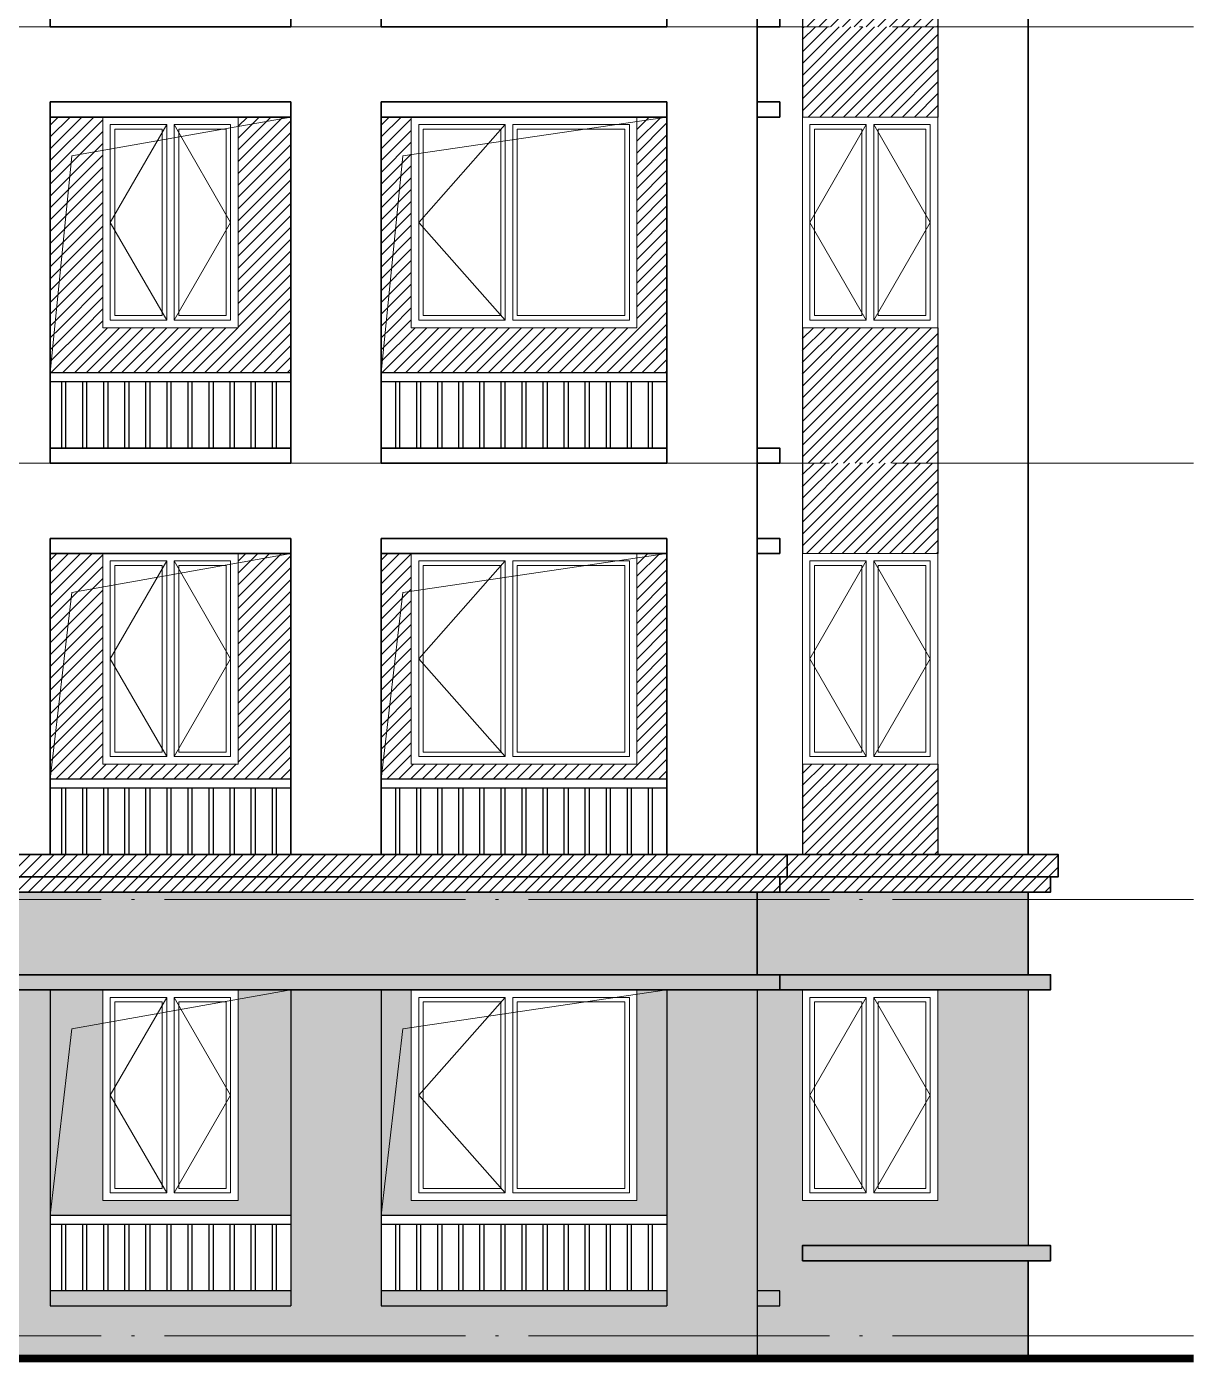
# Model space of a CAD drawing. Extents: x -518115 to 790560, y -210384 to 1628073.
# Drawn here: x 464061 to 471842, y 46065 to 54940 of the extents above; entities that cross this region are included whole.
import ezdxf

# ---------------------------------------------------------------- set-up
doc = ezdxf.new("R2010")
doc.units = 0
doc.header["$LTSCALE"] = 1000
doc.header["$MEASUREMENT"] = 0
doc.linetypes.add('DOTE', pattern=[2.42, 2, -0.2, 0.02, -0.2])
for name, color, linetype in [('3-剖面填充（细）', 250, 'Continuous'), ('5-平立面看线1', 45, 'Continuous'), ('Stair-栏杆', 142, 'Continuous'), ('看线', 251, 'Continuous')]:
    doc.layers.add(name, color=color, linetype=linetype)
for name, color, linetype, lineweight in [('DOTE', 19, 'DOTE', 9), ('WINDOW', 144, 'Continuous', 15), ('立面-中轮廓线', 213, 'Continuous', 35), ('立面-普通轮廓', 7, 'Continuous', 18), ('立面-洞口示意', 152, 'Continuous', 13), ('立面-窗开启线', 250, 'Continuous', 13)]:
    doc.layers.add(name, color=color, linetype=linetype, lineweight=lineweight)
pattern_1 = [(45, (6e-11, -2900), (-39.2886205, 39.2886205), [])]
pattern_2 = [(45, (-92167.84, 16764.28), (-39.2886205, 39.2886205), [])]

# ---------------------------------------------------------------- blocks, each defined once
blk = doc.blocks.new('A$C1F9D7F8A')
at = {"layer": 'WINDOW'}
for points in [[(-1450, 1350), (-875, 1350), (-875, 50), (-1450, 50)], [(-50, 1350), (-825, 1350), (-825, 50), (-50, 50)]]:
    blk.add_lwpolyline(points, close=True, dxfattribs=at)
at = {"layer": 'WINDOW', "color": 250}
for points in [[(-1420, 1320), (-905, 1320), (-905, 80), (-1420, 80)], [(-80, 1320), (-795, 1320), (-795, 80), (-80, 80)]]:
    blk.add_lwpolyline(points, close=True, dxfattribs=at)
at = {"layer": '立面-普通轮廓'}
blk.add_lwpolyline([(0, 1400), (-1500, 1400), (-1500, 0), (0, 0)], close=True, dxfattribs=at)
at = {"layer": '立面-窗开启线', "color": 251, "ltscale": 0.5, "true_color": 0x636466}
blk.add_lwpolyline([(-875, 1350), (-1450, 700), (-875, 50)], dxfattribs=at)
blk = doc.blocks.new('A$C318717E3')
at = {"layer": 'WINDOW'}
for points in [[(50, 1350), (425, 1350), (425, 50), (50, 50)], [(850, 1350), (475, 1350), (475, 50), (850, 50)]]:
    blk.add_lwpolyline(points, close=True, dxfattribs=at)
at = {"layer": 'WINDOW', "color": 250}
for points in [[(80, 1320), (395, 1320), (395, 80), (80, 80)], [(820, 1320), (505, 1320), (505, 80), (820, 80)]]:
    blk.add_lwpolyline(points, close=True, dxfattribs=at)
at = {"layer": '立面-普通轮廓'}
blk.add_lwpolyline([(0, 1400), (900, 1400), (900, 0), (0, 0)], close=True, dxfattribs=at)
at = {"layer": '立面-窗开启线', "color": 251, "ltscale": 0.5, "true_color": 0x636466}
for points in [[(425, 1350), (50, 700), (425, 50)], [(475, 1350), (850, 700), (475, 50)]]:
    blk.add_lwpolyline(points, dxfattribs=at)
blk = doc.blocks.new('HFHFHHTHFHF')
at = {"layer": 'Stair-栏杆'}
for p, q in [((557984.4, 32976), (556384.4, 32976)), ((560484.4, 32976), (558584.4, 32976)), ((557984.4, 32916), (556384.4, 32916)), ((560484.4, 32916), (558584.4, 32916))]:
    blk.add_line(p, q, dxfattribs=at)
for points in [[(556459.4, 32916), (556459.4, 32476)], [(556489.4, 32476), (556489.4, 32916)], [(556599.4, 32916), (556599.4, 32476)], [(556629.4, 32476), (556629.4, 32916)], [(556739.4, 32916), (556739.4, 32476)], [(556769.4, 32476), (556769.4, 32916)], [(556879.4, 32916), (556879.4, 32476)], [(556909.4, 32476), (556909.4, 32916)], [(557019.4, 32916), (557019.4, 32476)], [(557049.4, 32476), (557049.4, 32916)], [(557159.4, 32916), (557159.4, 32476)], [(557189.4, 32476), (557189.4, 32916)], [(557299.4, 32916), (557299.4, 32476)], [(557329.4, 32476), (557329.4, 32916)], [(557439.4, 32916), (557439.4, 32476)], [(557469.4, 32476), (557469.4, 32916)], [(557579.4, 32916), (557579.4, 32476)], [(557609.4, 32476), (557609.4, 32916)], [(557719.4, 32916), (557719.4, 32476)], [(557749.4, 32476), (557749.4, 32916)], [(557859.4, 32916), (557859.4, 32476)], [(557889.4, 32476), (557889.4, 32916)], [(558679.4, 32916), (558679.4, 32476)], [(558709.4, 32476), (558709.4, 32916)], [(558819.4, 32916), (558819.4, 32476)], [(558849.4, 32476), (558849.4, 32916)], [(558959.4, 32916), (558959.4, 32476)], [(558989.4, 32476), (558989.4, 32916)], [(559099.4, 32916), (559099.4, 32476)], [(559129.4, 32476), (559129.4, 32916)], [(559239.4, 32916), (559239.4, 32476)], [(559269.4, 32476), (559269.4, 32916)], [(559379.4, 32916), (559379.4, 32476)], [(559409.4, 32476), (559409.4, 32916)], [(559519.4, 32916), (559519.4, 32476)], [(559549.4, 32476), (559549.4, 32916)], [(559659.4, 32916), (559659.4, 32476)], [(559689.4, 32476), (559689.4, 32916)], [(559799.4, 32916), (559799.4, 32476)], [(559829.4, 32476), (559829.4, 32916)], [(559939.4, 32916), (559939.4, 32476)], [(559969.4, 32476), (559969.4, 32916)], [(560079.4, 32916), (560079.4, 32476)], [(560109.4, 32476), (560109.4, 32916)], [(560219.4, 32916), (560219.4, 32476)], [(560249.4, 32476), (560249.4, 32916)], [(560359.4, 32916), (560359.4, 32476)], [(560389.4, 32476), (560389.4, 32916)]]:
    blk.add_lwpolyline(points, dxfattribs=at)
at = {"layer": '立面-中轮廓线'}
for p, q in [((561084.4, 35276), (561084.4, 32376)), ((562884.4, 35276), (562884.4, 32376)), ((556384.4, 34776), (556384.4, 32376)), ((557984.4, 34776), (557984.4, 32376)), ((558584.4, 34776), (558584.4, 32376)), ((560484.4, 34776), (560484.4, 32376))]:
    blk.add_line(p, q, dxfattribs=at)
for points in [[(557984.4, 34776), (556384.4, 34776)], [(560484.4, 34776), (558584.4, 34776)], [(561084.4, 34676), (561234.4, 34676), (561234.4, 34776), (561084.4, 34776)], [(556384.4, 34676), (557984.4, 34676)], [(558584.4, 34676), (560484.4, 34676)], [(557984.4, 32476), (556384.4, 32476)], [(560484.4, 32476), (558584.4, 32476)], [(561084.4, 32376), (561234.4, 32376), (561234.4, 32476), (561084.4, 32476)], [(556384.4, 32376), (557984.4, 32376)], [(558584.4, 32376), (560484.4, 32376)]]:
    blk.add_lwpolyline(points, dxfattribs=at)
for name, p in [('A$C318717E3', (556734.4, 33276)), ('A$C1F9D7F8A', (560284.4, 33276)), ('A$C318717E3', (561384.3, 33276))]:
    blk.add_blockref(name, p)
blk = doc.blocks.new('GDGDRTDGRDG')
at = {"layer": '3-剖面填充（细）'}
h = blk.add_hatch(dxfattribs=at)
h.set_pattern_fill('ANSI31', color=256, scale=35)
h.set_pattern_definition([(45, (-7501.48, -1477), (-39.2886205, 39.2886205), [])])
h.paths.add_polyline_path([(561384.1, 32376), (562284.2, 32376), (562284.7, 31776), (561384.6, 31776)])
h = blk.add_hatch(dxfattribs=at)
h.set_pattern_fill('ANSI31', color=256, scale=35)
h.set_pattern_definition(pattern_1)
h.paths.add_polyline_path([(556734.4, 30376), (556384.4, 30376), (556384.4, 31776), (556734.4, 31776)])
h = blk.add_hatch(dxfattribs=at)
h.set_pattern_fill('ANSI31', color=256, scale=35)
h.set_pattern_definition(pattern_1)
h.paths.add_polyline_path([(557984.4, 30376), (557634.4, 30376), (557634.4, 31776), (557984.4, 31776)])
h = blk.add_hatch(dxfattribs=at)
h.set_pattern_fill('ANSI31', color=256, scale=35)
h.set_pattern_definition(pattern_1)
h.paths.add_polyline_path([(558784.4, 30376), (558584.4, 30376), (558584.4, 31776), (558784.4, 31776)])
h = blk.add_hatch(dxfattribs=at)
h.set_pattern_fill('ANSI31', color=256, scale=35)
h.set_pattern_definition(pattern_1)
h.paths.add_polyline_path([(560484.4, 30376), (560284.4, 30376), (560284.4, 31776), (560484.4, 31776)])
h = blk.add_hatch(dxfattribs=at)
h.set_pattern_fill('ANSI31', color=256, scale=35)
h.set_pattern_definition(pattern_1)
h.paths.add_polyline_path([(557984.4, 30076), (556384.4, 30076), (556384.4, 30376), (557984.4, 30376)])
h = blk.add_hatch(dxfattribs=at)
h.set_pattern_fill('ANSI31', color=256, scale=35)
h.set_pattern_definition(pattern_1)
h.paths.add_polyline_path([(560484.4, 30076), (558584.4, 30076), (558584.4, 30376), (560484.4, 30376)])
h = blk.add_hatch(dxfattribs=at)
h.set_pattern_fill('ANSI31', color=256, scale=35)
h.set_pattern_definition([(45, (-7501.48, -3777), (-39.2886205, 39.2886205), [])])
h.paths.add_polyline_path([(562284.7, 29476), (561384.7, 29476), (561383.9, 30376), (562283.9, 30376)])
for p, q in [((561384.3, 32376), (561384.3, 31776)), ((562284.3, 32376), (562284.3, 31776)), ((561384.3, 30376), (561384.3, 29476)), ((562284.3, 30376), (562284.3, 29476))]:
    blk.add_line(p, q, dxfattribs=at)

msp = doc.modelspace()

# ---------------------------------------------------------------- hatches: boundary and pattern name
at = {"layer": '3-剖面填充（细）'}
h = msp.add_hatch(dxfattribs=at)
h.set_pattern_fill('ANSI31', color=256, scale=35)
h.set_pattern_definition([(45, (-99669.325, 18187.28), (-39.2886205, 39.2886205), [])])
h.paths.add_polyline_path([(469216.2, 52040.3), (470116.4, 52040.3), (470116.9, 51440.3), (469216.7, 51440.3)])
h = msp.add_hatch(dxfattribs=at)
h.set_pattern_fill('ANSI31', color=256, scale=35)
h.set_pattern_definition(pattern_2)
h.paths.add_polyline_path([(464566.6, 50040.3), (464216.6, 50040.3), (464216.6, 51440.3), (464566.6, 51440.3)])
h = msp.add_hatch(dxfattribs=at)
h.set_pattern_fill('ANSI31', color=256, scale=35)
h.set_pattern_definition(pattern_2)
h.paths.add_polyline_path([(465816.6, 50040.3), (465466.6, 50040.3), (465466.6, 51440.3), (465816.6, 51440.3)])
h = msp.add_hatch(dxfattribs=at)
h.set_pattern_fill('ANSI31', color=256, scale=35)
h.set_pattern_definition(pattern_2)
h.paths.add_polyline_path([(466616.6, 50040.3), (466416.6, 50040.3), (466416.6, 51440.3), (466616.6, 51440.3)])
h = msp.add_hatch(dxfattribs=at)
h.set_pattern_fill('ANSI31', color=256, scale=35)
h.set_pattern_definition(pattern_2)
h.paths.add_polyline_path([(468316.6, 50040.3), (468116.6, 50040.3), (468116.6, 51440.3), (468316.6, 51440.3)])
h = msp.add_hatch(dxfattribs=at)
h.set_pattern_fill('ANSI31', color=256, scale=35)
h.set_pattern_definition(pattern_2)
h.paths.add_polyline_path([(464216.6, 49940.3), (465816.6, 49940.3), (465816.6, 50040.3), (464216.6, 50040.3)])
h = msp.add_hatch(dxfattribs=at)
h.set_pattern_fill('ANSI31', color=256, scale=35)
h.set_pattern_definition(pattern_2)
h.paths.add_polyline_path([(466416.6, 49940.3), (468316.6, 49940.3), (468316.6, 50040.3), (466416.6, 50040.3)])
h = msp.add_hatch(dxfattribs=at)
h.set_pattern_fill('ANSI31', color=256, scale=35)
h.set_pattern_definition([(45, (-99669.325, 15887.28), (-39.2886205, 39.2886205), [])])
h.paths.add_polyline_path([(469216.6, 49440.3), (470116.6, 49440.3), (470116.1, 50040.3), (469216.1, 50040.3)])
h = msp.add_hatch(dxfattribs=at)
h.set_pattern_fill('ANSI31', color=256, scale=35)
h.set_pattern_definition([(45, (-800, 4864.28), (-39.2886205, 39.2886205), [])])
h.paths.add_polyline_path([(470916.6, 49290.3), (470866.6, 49290.3), (470866.6, 49190.3), (460416.6, 49190.3), (460416.6, 49440.3), (470916.6, 49440.3)])
h = msp.add_hatch(dxfattribs=at)
h.set_pattern_fill('混凝土', color=251, scale=40)
h.set_pattern_definition([(50, (-56228.84, 44790.78), (286.90407, -25.10085), [30, -330]), (355, (-56228.84, 44790.78), (-55.50053, 300.87685), [24, -264]), (100.4514, (-56204.93, 44788.69), (231.40375, 275.77582), [25.49608, -280.45684]), (46.1842, (-56228.84, 44870.78), (426.89642, -66.2076), [45, -495]), (96.6356, (-56193.27, 44865.26), (373.86508, 389.64715), [38.2441, -420.6852]), (351.1842, (-56228.84, 44870.78), (373.86478, 389.64744), [36, -396]), (21, (-56188.84, 44850.78), (238.76282, -161.04756), [30, -330]), (326, (-56188.84, 44850.78), (97.32613, 290.06002), [24, -264]), (71.4514, (-56168.95, 44837.36), (336.08905, 129.0122), [25.49608, -280.45684]), (37.5, (-56228.84, 44790.78), (4.863942, 133.157542), [0, -260.8, 0, -268, 0, -265]), (7.5, (-56228.84, 44790.78), (105.227815, 157.764685), [0, -152.8, 0, -254.8, 0, -101]), (327.5, (-56318.04, 44790.78), (213.528974, -9.021949), [0, -100, 0, -312, 0, -414]), (317.5, (-56358.04, 44790.78), (233.27447, 40.04199), [0, -130, 0, -207.2, 0, -294])])
h.paths.add_polyline_path([(454416.6, 48540.3), (455616.6, 48540.3), (455616.6, 47140.3), (454416.6, 47140.3)], flags=16)
h.paths.add_polyline_path([(452616.6, 47040.3), (453716.6, 47040.3), (453716.6, 46540.3), (452616.6, 46540.3)], flags=16)
h.paths.add_polyline_path([(452716.6, 48540.3), (453616.6, 48540.3), (453616.6, 47140.3), (452716.6, 47140.3)], flags=16)
h.paths.add_polyline_path([(450416.6, 47040.3), (452016.6, 47040.3), (452016.6, 46540.3), (450416.6, 46540.3)], flags=16)
h.paths.add_polyline_path([(450766.6, 48540.3), (451666.6, 48540.3), (451666.6, 47140.3), (450766.6, 47140.3)], flags=16)
h.paths.add_polyline_path([(447916.6, 47040.3), (449816.6, 47040.3), (449816.6, 46540.3), (447916.6, 46540.3)], flags=16)
h.paths.add_polyline_path([(448116.6, 48540.3), (449616.6, 48540.3), (449616.6, 47140.3), (448116.6, 47140.3)], flags=16)
h.paths.add_polyline_path([(446116.7, 48540.3), (447016.7, 48540.3), (447016.7, 47140.3), (446116.7, 47140.3)], flags=16)
h.paths.add_polyline_path([(461816.6, 48540.3), (460616.6, 48540.3), (460616.6, 47140.3), (461816.6, 47140.3)], flags=16)
h.paths.add_polyline_path([(463616.6, 47040.3), (462516.6, 47040.3), (462516.6, 46540.3), (463616.6, 46540.3)], flags=16)
h.paths.add_polyline_path([(463516.6, 48540.3), (462616.6, 48540.3), (462616.6, 47140.3), (463516.6, 47140.3)], flags=16)
h.paths.add_polyline_path([(465816.6, 47040.3), (464216.6, 47040.3), (464216.6, 46540.3), (465816.6, 46540.3)], flags=16)
h.paths.add_polyline_path([(465466.6, 48540.3), (464566.6, 48540.3), (464566.6, 47140.3), (465466.6, 47140.3)], flags=16)
h.paths.add_polyline_path([(468316.6, 47040.3), (466416.6, 47040.3), (466416.6, 46540.3), (468316.6, 46540.3)], flags=16)
h.paths.add_polyline_path([(468116.6, 48540.3), (466616.6, 48540.3), (466616.6, 47140.3), (468116.6, 47140.3)], flags=16)
h.paths.add_polyline_path([(470116.5, 48540.3), (469216.5, 48540.3), (469216.5, 47140.3), (470116.5, 47140.3)], flags=16)
h.paths.add_polyline_path([(470716.6, 49190.3), (470716.6, 48640.3), (470866.6, 48640.3), (470866.6, 48540.3), (470716.6, 48540.3), (470716.6, 46840.3), (470866.6, 46840.3), (470866.6, 46740.3), (470716.6, 46740.3), (470716.6, 46090.3), (460416.6, 46090.3), (460416.6, 49190.3)])
h.paths.add_polyline_path([(436816.6, 48540.3), (435616.6, 48540.3), (435616.6, 47140.3), (436816.6, 47140.3)], flags=16)
h.paths.add_polyline_path([(438616.6, 47040.3), (437516.6, 47040.3), (437516.6, 46540.3), (438616.6, 46540.3)], flags=16)
h.paths.add_polyline_path([(438516.6, 48540.3), (437616.6, 48540.3), (437616.6, 47140.3), (438516.6, 47140.3)], flags=16)
h.paths.add_polyline_path([(440816.6, 47040.3), (439216.6, 47040.3), (439216.6, 46540.3), (440816.6, 46540.3)], flags=16)
h.paths.add_polyline_path([(440466.6, 48540.3), (439566.6, 48540.3), (439566.6, 47140.3), (440466.6, 47140.3)], flags=16)
h.paths.add_polyline_path([(443316.6, 47040.3), (441416.6, 47040.3), (441416.6, 46540.3), (443316.6, 46540.3)], flags=16)
h.paths.add_polyline_path([(443116.6, 48540.3), (441616.6, 48540.3), (441616.6, 47140.3), (443116.6, 47140.3)], flags=16)
h.paths.add_polyline_path([(445116.5, 48540.3), (444216.5, 48540.3), (444216.5, 47140.3), (445116.5, 47140.3)], flags=16)
h.paths.add_polyline_path([(429416.6, 48540.3), (430616.6, 48540.3), (430616.6, 47140.3), (429416.6, 47140.3)], flags=16)
h.paths.add_polyline_path([(427616.6, 47040.3), (428716.6, 47040.3), (428716.6, 46540.3), (427616.6, 46540.3)], flags=16)
h.paths.add_polyline_path([(427716.6, 48540.3), (428616.6, 48540.3), (428616.6, 47140.3), (427716.6, 47140.3)], flags=16)
h.paths.add_polyline_path([(425416.6, 47040.3), (427016.6, 47040.3), (427016.6, 46540.3), (425416.6, 46540.3)], flags=16)
h.paths.add_polyline_path([(425766.6, 48540.3), (426666.6, 48540.3), (426666.6, 47140.3), (425766.6, 47140.3)], flags=16)
h.paths.add_polyline_path([(422916.6, 47040.3), (424816.6, 47040.3), (424816.6, 46540.3), (422916.6, 46540.3)], flags=16)
h.paths.add_polyline_path([(423116.6, 48540.3), (424616.6, 48540.3), (424616.6, 47140.3), (423116.6, 47140.3)], flags=16)
h.paths.add_polyline_path([(421116.7, 48540.3), (422016.7, 48540.3), (422016.7, 47140.3), (421116.7, 47140.3)], flags=16)
h.paths.add_polyline_path([(435416.6, 49190.3), (455816.6, 49190.3), (455816.6, 46090.3), (435416.6, 46090.3)])
h.paths.add_polyline_path([(420516.6, 49190.3), (420516.6, 48640.3), (420366.6, 48640.3), (420366.6, 48540.3), (420516.6, 48540.3), (420516.6, 46840.3), (420366.6, 46840.3), (420366.6, 46740.3), (420516.6, 46740.3), (420516.6, 46090.3), (430816.6, 46090.3), (430816.6, 49190.3)])

# ---------------------------------------------------------------- linework, layer by layer
for p, q in [((469216.5, 52040.3), (469216.5, 51440.3)), ((470116.5, 52040.3), (470116.5, 51440.3)), ((469216.5, 50040.3), (469216.5, 49440.3)), ((470116.5, 50040.3), (470116.5, 49440.3))]:
    msp.add_line(p, q, dxfattribs=at)
at = {"layer": '5-平立面看线1', "color": 1, "ltscale": 0.8, "const_width": 50}
msp.add_lwpolyline([(419416.6, 46090.3), (471816.6, 46090.3)], dxfattribs=at)
at = {"layer": 'DOTE', "linetype": 'DOTE'}
for p, q in [((471816.6, 54940.3), (419416.6, 54940.3)), ((471816.6, 52040.3), (419416.6, 52040.3)), ((471816.6, 49140.3), (419416.6, 49140.3)), ((471816.6, 46240.3), (419416.6, 46240.3))]:
    msp.add_line(p, q, dxfattribs=at)
at = {"layer": 'Stair-栏杆'}
for p, q in [((465816.6, 49940.3), (464216.6, 49940.3)), ((465816.6, 49880.3), (464216.6, 49880.3)), ((468316.6, 49940.3), (466416.6, 49940.3)), ((468316.6, 49880.3), (466416.6, 49880.3)), ((465816.6, 47040.3), (464216.6, 47040.3)), ((468316.6, 47040.3), (466416.6, 47040.3)), ((465816.6, 46980.3), (464216.6, 46980.3)), ((468316.6, 46980.3), (466416.6, 46980.3))]:
    msp.add_line(p, q, dxfattribs=at)
for points in [[(464291.6, 49880.3), (464291.6, 49440.3)], [(464321.6, 49440.3), (464321.6, 49880.3)], [(464431.6, 49880.3), (464431.6, 49440.3)], [(464461.6, 49440.3), (464461.6, 49880.3)], [(464571.6, 49880.3), (464571.6, 49440.3)], [(464601.6, 49440.3), (464601.6, 49880.3)], [(464711.6, 49880.3), (464711.6, 49440.3)], [(464741.6, 49440.3), (464741.6, 49880.3)], [(464851.6, 49880.3), (464851.6, 49440.3)], [(464881.6, 49440.3), (464881.6, 49880.3)], [(464991.6, 49880.3), (464991.6, 49440.3)], [(465021.6, 49440.3), (465021.6, 49880.3)], [(465131.6, 49880.3), (465131.6, 49440.3)], [(465161.6, 49440.3), (465161.6, 49880.3)], [(465271.6, 49880.3), (465271.6, 49440.3)], [(465301.6, 49440.3), (465301.6, 49880.3)], [(465411.6, 49880.3), (465411.6, 49440.3)], [(465441.6, 49440.3), (465441.6, 49880.3)], [(465551.6, 49880.3), (465551.6, 49440.3)], [(465581.6, 49440.3), (465581.6, 49880.3)], [(465691.6, 49880.3), (465691.6, 49440.3)], [(465721.6, 49440.3), (465721.6, 49880.3)], [(466511.6, 49880.3), (466511.6, 49440.3)], [(466541.6, 49440.3), (466541.6, 49880.3)], [(466651.6, 49880.3), (466651.6, 49440.3)], [(466681.6, 49440.3), (466681.6, 49880.3)], [(466791.6, 49880.3), (466791.6, 49440.3)], [(466821.6, 49440.3), (466821.6, 49880.3)], [(466931.6, 49880.3), (466931.6, 49440.3)], [(466961.6, 49440.3), (466961.6, 49880.3)], [(467071.6, 49880.3), (467071.6, 49440.3)], [(467101.6, 49440.3), (467101.6, 49880.3)], [(467211.6, 49880.3), (467211.6, 49440.3)], [(467241.6, 49440.3), (467241.6, 49880.3)], [(467351.6, 49880.3), (467351.6, 49440.3)], [(467381.6, 49440.3), (467381.6, 49880.3)], [(467491.6, 49880.3), (467491.6, 49440.3)], [(467521.6, 49440.3), (467521.6, 49880.3)], [(467631.6, 49880.3), (467631.6, 49440.3)], [(467661.6, 49440.3), (467661.6, 49880.3)], [(467771.6, 49880.3), (467771.6, 49440.3)], [(467801.6, 49440.3), (467801.6, 49880.3)], [(467911.6, 49880.3), (467911.6, 49440.3)], [(467941.6, 49440.3), (467941.6, 49880.3)], [(468051.6, 49880.3), (468051.6, 49440.3)], [(468081.6, 49440.3), (468081.6, 49880.3)], [(468191.6, 49880.3), (468191.6, 49440.3)], [(468221.6, 49440.3), (468221.6, 49880.3)], [(464291.6, 46980.3), (464291.6, 46540.3)], [(464321.6, 46540.3), (464321.6, 46980.3)], [(464431.6, 46980.3), (464431.6, 46540.3)], [(464461.6, 46540.3), (464461.6, 46980.3)], [(464571.6, 46980.3), (464571.6, 46540.3)], [(464601.6, 46540.3), (464601.6, 46980.3)], [(464711.6, 46980.3), (464711.6, 46540.3)], [(464741.6, 46540.3), (464741.6, 46980.3)], [(464851.6, 46980.3), (464851.6, 46540.3)], [(464881.6, 46540.3), (464881.6, 46980.3)], [(464991.6, 46980.3), (464991.6, 46540.3)], [(465021.6, 46540.3), (465021.6, 46980.3)], [(465131.6, 46980.3), (465131.6, 46540.3)], [(465161.6, 46540.3), (465161.6, 46980.3)], [(465271.6, 46980.3), (465271.6, 46540.3)], [(465301.6, 46540.3), (465301.6, 46980.3)], [(465411.6, 46980.3), (465411.6, 46540.3)], [(465441.6, 46540.3), (465441.6, 46980.3)], [(465551.6, 46980.3), (465551.6, 46540.3)], [(465581.6, 46540.3), (465581.6, 46980.3)], [(465691.6, 46980.3), (465691.6, 46540.3)], [(465721.6, 46540.3), (465721.6, 46980.3)], [(466511.6, 46980.3), (466511.6, 46540.3)], [(466541.6, 46540.3), (466541.6, 46980.3)], [(466651.6, 46980.3), (466651.6, 46540.3)], [(466681.6, 46540.3), (466681.6, 46980.3)], [(466791.6, 46980.3), (466791.6, 46540.3)], [(466821.6, 46540.3), (466821.6, 46980.3)], [(466931.6, 46980.3), (466931.6, 46540.3)], [(466961.6, 46540.3), (466961.6, 46980.3)], [(467071.6, 46980.3), (467071.6, 46540.3)], [(467101.6, 46540.3), (467101.6, 46980.3)], [(467211.6, 46980.3), (467211.6, 46540.3)], [(467241.6, 46540.3), (467241.6, 46980.3)], [(467351.6, 46980.3), (467351.6, 46540.3)], [(467381.6, 46540.3), (467381.6, 46980.3)], [(467491.6, 46980.3), (467491.6, 46540.3)], [(467521.6, 46540.3), (467521.6, 46980.3)], [(467631.6, 46980.3), (467631.6, 46540.3)], [(467661.6, 46540.3), (467661.6, 46980.3)], [(467771.6, 46980.3), (467771.6, 46540.3)], [(467801.6, 46540.3), (467801.6, 46980.3)], [(467911.6, 46980.3), (467911.6, 46540.3)], [(467941.6, 46540.3), (467941.6, 46980.3)], [(468051.6, 46980.3), (468051.6, 46540.3)], [(468081.6, 46540.3), (468081.6, 46980.3)], [(468191.6, 46980.3), (468191.6, 46540.3)], [(468221.6, 46540.3), (468221.6, 46980.3)]]:
    msp.add_lwpolyline(points, dxfattribs=at)
at = {"layer": '看线', "color": 30}
for p, q in [((464216.6, 48540.3), (464216.6, 46440.3)), ((465816.6, 48540.3), (465816.6, 46440.3)), ((466416.6, 48540.3), (466416.6, 46440.3)), ((468316.6, 48540.3), (468316.6, 46440.3)), ((468916.6, 48540.3), (468916.6, 46090.3)), ((470716.6, 48540.3), (470716.6, 46840.3))]:
    msp.add_line(p, q, dxfattribs=at)
for points in [[(465816.6, 46540.3), (464216.6, 46540.3)], [(468316.6, 46540.3), (466416.6, 46540.3)], [(468916.6, 46440.3), (469066.6, 46440.3), (469066.6, 46540.3), (468916.6, 46540.3)], [(464216.6, 46440.3), (465816.6, 46440.3)], [(466416.6, 46440.3), (468316.6, 46440.3)]]:
    msp.add_lwpolyline(points, dxfattribs=at)
at = {"layer": '立面-中轮廓线'}
for p, q in [((468916.6, 52040.3), (468916.6, 49440.3)), ((470716.6, 52040.3), (470716.6, 49440.3)), ((464216.6, 51540.3), (464216.6, 49440.3)), ((465816.6, 51540.3), (465816.6, 49440.3)), ((466416.6, 51540.3), (466416.6, 49440.3)), ((468316.6, 51540.3), (468316.6, 49440.3))]:
    msp.add_line(p, q, dxfattribs=at)
at = {"layer": '立面-中轮廓线', "color": 2}
for p, q in [((470916.6, 49440.3), (460416.6, 49440.3)), ((470916.6, 49290.3), (460416.6, 49290.3)), ((470716.6, 49190.3), (460416.6, 49190.3)), ((470716.6, 48640.3), (460416.6, 48640.3)), ((470716.6, 48540.3), (460416.6, 48540.3)), ((470716.6, 46740.3), (470716.6, 46090.3))]:
    msp.add_line(p, q, dxfattribs=at)
at = {"layer": '立面-中轮廓线'}
for points in [[(465816.6, 51540.3), (464216.6, 51540.3)], [(468316.6, 51540.3), (466416.6, 51540.3)], [(468916.6, 51440.3), (469066.6, 51440.3), (469066.6, 51540.3), (468916.6, 51540.3)], [(464216.6, 51440.3), (465816.6, 51440.3)], [(466416.6, 51440.3), (468316.6, 51440.3)]]:
    msp.add_lwpolyline(points, dxfattribs=at)
at = {"layer": '立面-中轮廓线', "color": 2}
for points in [[(468916.6, 49440.3), (469116.6, 49440.3), (469116.6, 49290.3), (469066.6, 49290.3), (469066.6, 49190.3), (468916.6, 49190.3), (468916.6, 48640.3), (469066.6, 48640.3), (469066.6, 48540.3), (468916.6, 48540.3)], [(470716.6, 49440.3), (470916.6, 49440.3), (470916.6, 49290.3), (470866.6, 49290.3), (470866.6, 49190.3), (470716.6, 49190.3), (470716.6, 48640.3), (470866.6, 48640.3), (470866.6, 48540.3), (470716.6, 48540.3)]]:
    msp.add_lwpolyline(points, dxfattribs=at)
msp.add_lwpolyline([(469216.5, 46740.3), (469216.5, 46840.3), (470866.6, 46840.3), (470866.6, 46740.3)], close=True, dxfattribs=at)
at = {"layer": '立面-洞口示意'}
for points in [[(464216.6, 52640.3), (464361.4, 54081.2), (465816.6, 54340.3)], [(466416.6, 52640.3), (466561.4, 54081.2), (468316.6, 54340.3)], [(464216.6, 49940.3), (464361.4, 51181.2), (465816.6, 51440.3)], [(466416.6, 49940.3), (466561.4, 51181.2), (468316.6, 51440.3)], [(464216.6, 47040.3), (464361.4, 48281.2), (465816.6, 48540.3)], [(466416.6, 47040.3), (466561.4, 48281.2), (468316.6, 48540.3)]]:
    msp.add_lwpolyline(points, dxfattribs=at)

# ---------------------------------------------------------------- block references
for name, p in [('HFHFHHTHFHF', (-92167.8, 22564.3)), ('GDGDRTDGRDG', (-92167.8, 25464.3)), ('HFHFHHTHFHF', (-92167.8, 19664.3)), ('GDGDRTDGRDG', (-92167.8, 22564.3)), ('A$C318717E3', (464566.6, 50040.3)), ('A$C1F9D7F8A', (468116.6, 50040.3)), ('A$C318717E3', (469216.5, 50040.3)), ('A$C318717E3', (464566.6, 47140.3)), ('A$C1F9D7F8A', (468116.6, 47140.3)), ('A$C318717E3', (469216.5, 47140.3))]:
    msp.add_blockref(name, p)

doc.saveas('drawing.dxf')
